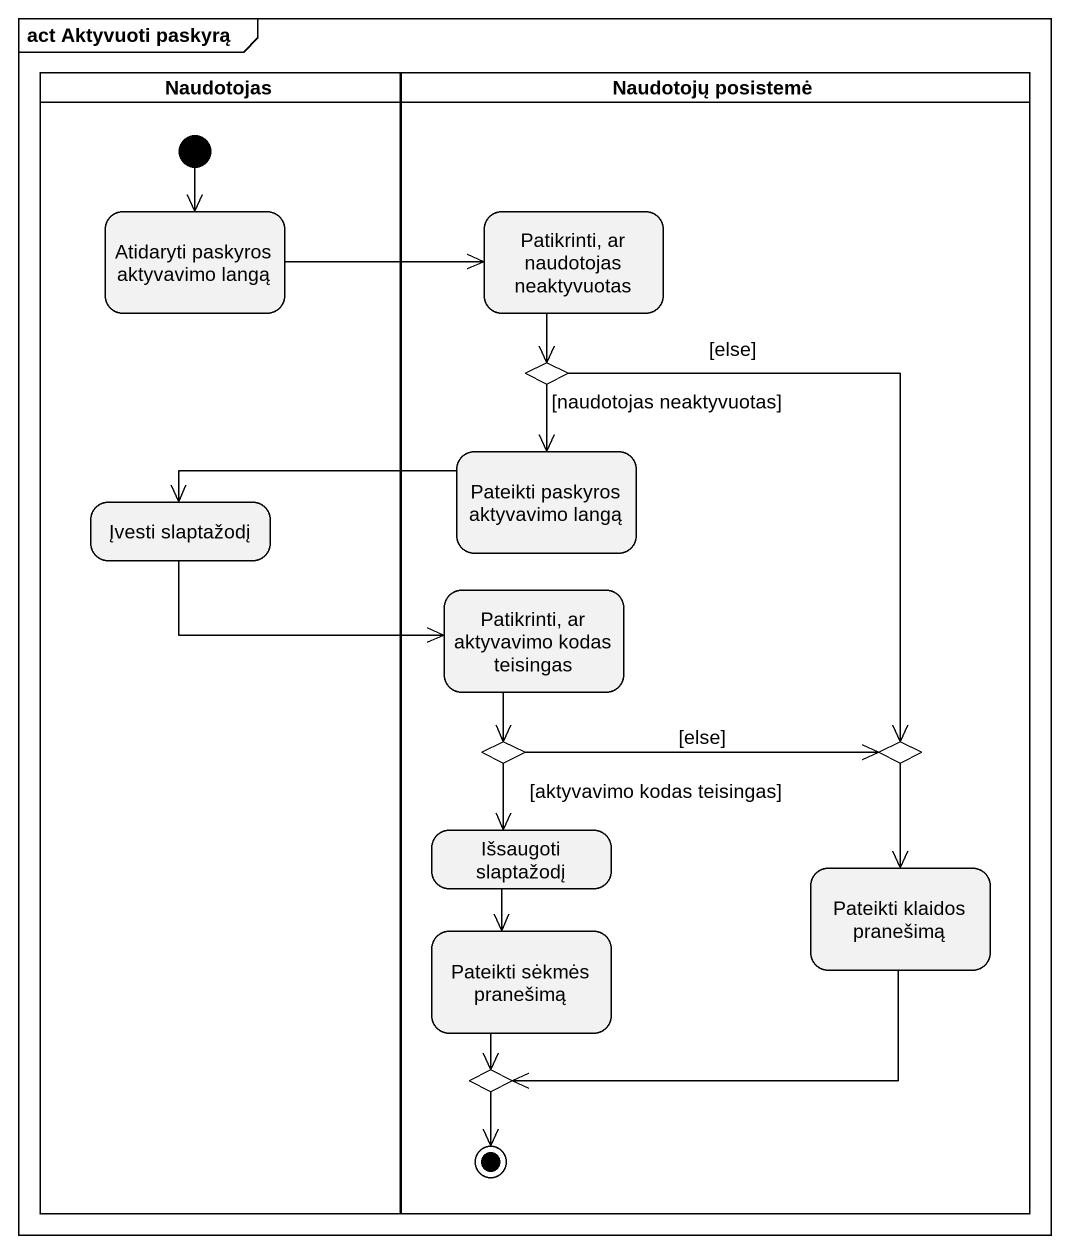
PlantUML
@startuml
mainframe act Aktyvuoti paskyrą
hide empty description
state Naudotojas <<partition>> {
  state "Atidaryti paskyros aktyvavimo langą" as Atidaryti_paskyros
  state "Įvesti slaptažodį" as Įvesti_slaptažodį
  [*] --> Atidaryti_paskyros
}
state "Naudotojų posistemė" as Naudotojų_posistemė <<partition>> {
  state "Patikrinti, ar naudotojas neaktyvuotas" as Patikrinti_ar_naudotojas
  state choice1 <<choice>>
  state "Pateikti paskyros aktyvavimo langą" as Pateikti_paskyros
  state "Patikrinti, ar aktyvavimo kodas teisingas" as Patikrinti_ar_aktyvavimo
  state choice2 <<choice>>
  state choice3 <<choice>>
  state "Išsaugoti slaptažodį" as Išsaugoti_slaptažodį
  state "Pateikti sėkmės pranešimą" as Pateikti_sėkmės_pranešimą
  state "Pateikti klaidos pranešimą" as Pateikti_klaidos_pranešimą
  state choice4 <<choice>>
  choice4 --> [*]
}
Atidaryti_paskyros -right-> Patikrinti_ar_naudotojas
Patikrinti_ar_naudotojas --> choice1
choice1 --> Pateikti_paskyros : [naudotojas neaktyvuotas]
choice1 --> choice3 : [else]
Pateikti_paskyros -left-> Įvesti_slaptažodį
Įvesti_slaptažodį -right-> Patikrinti_ar_aktyvavimo
Patikrinti_ar_aktyvavimo --> choice2
choice2 -right-> choice3 : [else]
choice2 --> Išsaugoti_slaptažodį : [aktyvavimo kodas teisingas]
choice3 --> Pateikti_klaidos_pranešimą
Išsaugoti_slaptažodį --> Pateikti_sėkmės_pranešimą
Pateikti_sėkmės_pranešimą --> choice4
Pateikti_klaidos_pranešimą -left-> choice4
@enduml
